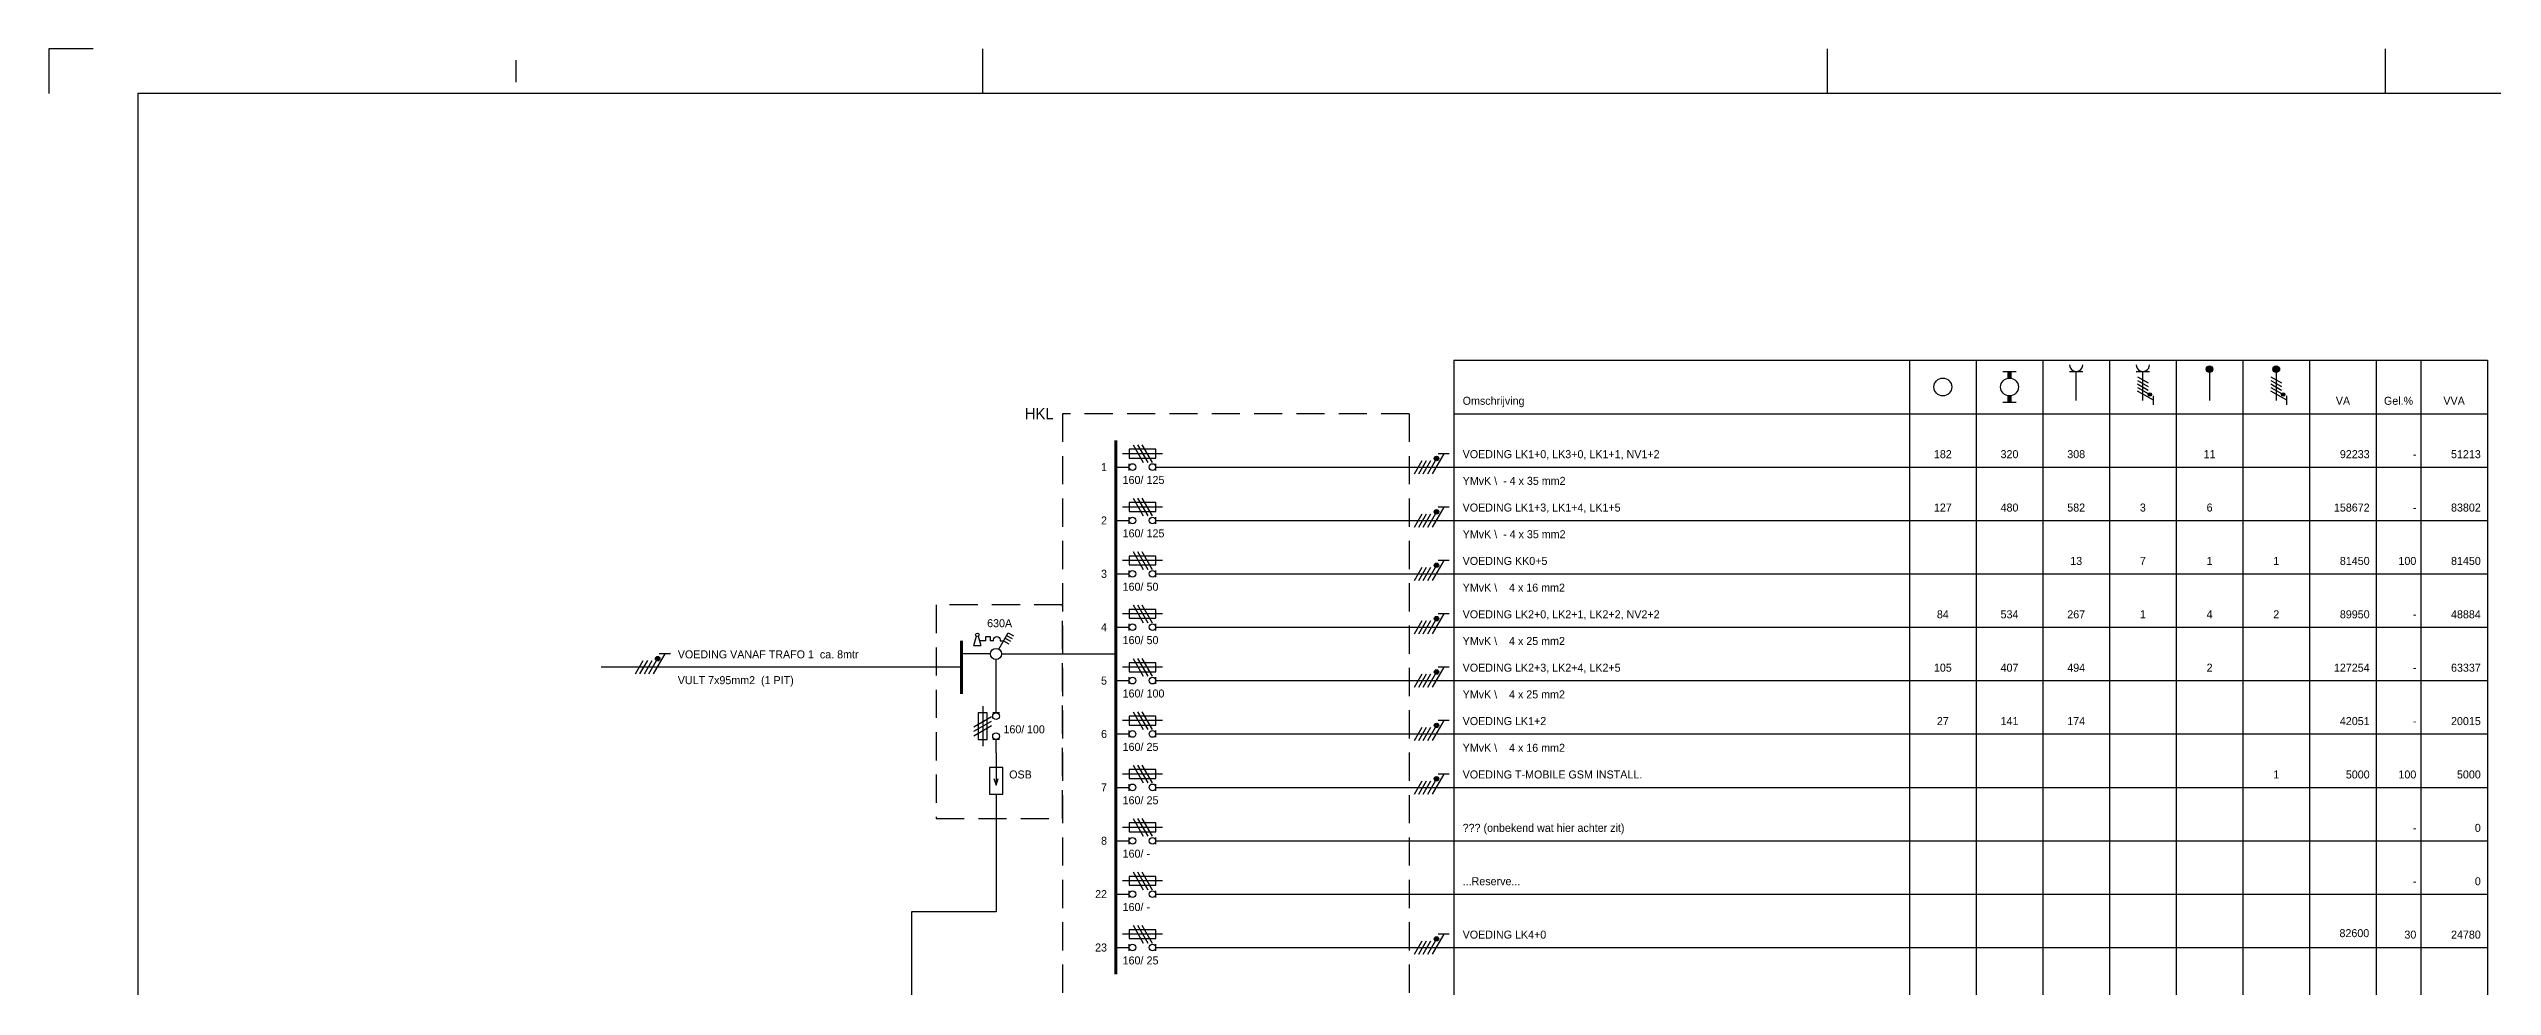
# Model space of a CAD drawing. Header units: millimetres. Extents: x 0 to 841, y 0 to 594.
# Drawn here: x 0 to 550, y 383 to 594 of the extents above; entities that cross this region are included whole.
import ezdxf
from ezdxf.enums import TextEntityAlignment as Align

# ---------------------------------------------------------------- set-up
doc = ezdxf.new("R2010")
doc.units = ezdxf.units.MM
doc.linetypes.add('HIDDEN', pattern=[9.525, 6.35, -3.175])
doc.layers.get('0').update_dxf_attribs({"linetype": 'CONTINUOUS'})
for name, color, linetype in [('00kad018', 1, 'CONTINUOUS'), ('00kad070', 5, 'CONTINUOUS'), ('BL$2----_KADER', 7, 'CONTINUOUS'), ('EL$1----', 3, 'CONTINUOUS'), ('EL$1----_HKL', 3, 'CONTINUOUS'), ('EL6121--', 3, 'CONTINUOUS')]:
    doc.layers.add(name, color=color, linetype=linetype)
doc.styles.add('BURO-018', font='BUROFONT', dxfattribs={"height": 1.8})

# ---------------------------------------------------------------- blocks, each defined once
blk = doc.blocks.new('a1-windesheim-hor')
at = {"layer": '00kad018', "color": 1}
for p, q in [((0, 594), (0, 584)), ((10, 594), (0, 594)), ((210, 594), (210, 584)), ((400, 594), (400, 584)), ((525.5, 594), (525.5, 584)), ((105, 591.5), (105, 586.5))]:
    blk.add_line(p, q, dxfattribs=at)
at = {"layer": '00kad070', "color": 5}
for p, q in [((831, 584), (20, 584)), ((20, 584), (20, 10))]:
    blk.add_line(p, q, dxfattribs=at)
blk = doc.blocks.new('HL3')
at = {"color": 0, "linetype": 'Continuous'}
for p, q in [((-3, 6.98), (-3, 4.48)), ((-3, 5.73), (1.5, 3.13)), ((1.5, 2.13), (-1.5, 3.87)), ((1.5, 1.13), (-1.5, 2.87)), ((1.5, 0.13), (-1.5, 1.87)), ((1.5, -0.87), (-1.5, 0.87))]:
    blk.add_line(p, q, dxfattribs=at)
at = {"color": 0, "linetype": 'Continuous', "const_width": 0.5}
blk.add_lwpolyline([(-1.68, 4.12, 1), (-2.18, 4.12, 1)], format="xyb", close=True, dxfattribs=at)
at = {"color": 0, "linetype": 'Continuous'}
blk.add_circle((-1.93, 4.12), 0.5, dxfattribs=at)
blk = doc.blocks.new('1114A3A')
at = {"color": 0, "linetype": 'Continuous'}
for p, q in [((0.62, 1.08), (2.74, 4.75)), ((1.69, 2.93), (2.9, 2.23)), ((2.04, 3.54), (3.25, 2.84)), ((2.39, 4.14), (3.6, 3.44)), ((2.74, 4.75), (3.95, 4.05))]:
    blk.add_line(p, q, dxfattribs=at)
blk.add_circle((0, 0), 1.25, dxfattribs=at)
at = {"color": 0, "linetype": 'Continuous', "style": 'BURO-018', "flags": 1}
for tag, p in [('E_ID', (0, 0.08)), ('E_MATCODE', (0, -4.92))]:
    blk.add_attdef(tag, p, '', height=1.8, dxfattribs=at)
at = {"color": 0, "linetype": 'Continuous', "style": 'BURO-018'}
blk.add_attdef('E_IGS', text='', height=1.8, dxfattribs=at).set_placement((3, 0.08), align=Align.MIDDLE_LEFT)
blk = doc.blocks.new('020802')
at = {"color": 0, "linetype": 'Continuous'}
for p, q in [((0, 1.5), (-0.5, 1.5)), ((-0.5, -1.5), (0, -1.5))]:
    blk.add_line(p, q, dxfattribs=at)
blk.add_arc((-0.5, 0), 1.5, 90, 270, dxfattribs=at)
at = {"color": 0, "linetype": 'Continuous', "style": 'BURO-018'}
blk.add_attdef('E_ASK1', text='', height=1.8, dxfattribs=at).set_placement((-1, 4), align=Align.RIGHT)
at = {"color": 0, "linetype": 'Continuous', "style": 'BURO-018', "flags": 1}
for tag, p in [('E_ID', (0, 0)), ('E_MATCODE', (0, -3))]:
    blk.add_attdef(tag, p, '', height=1.8, dxfattribs=at)
at = {"color": 0, "linetype": 'Continuous', "style": 'BURO-018'}
blk.add_attdef('E_KODE', text='', height=1.8, dxfattribs=at).set_placement((3, 0), align=Align.MIDDLE_LEFT)
blk.add_attdef('E_ASK2', text='', height=1.8, dxfattribs=at).set_placement((-1, -4), align=Align.TOP_RIGHT)
blk = doc.blocks.new('020801')
at = {"color": 0, "linetype": 'Continuous'}
for p, q in [((0, 1), (-2, 1)), ((-2, 1), (-2, -1)), ((-2, -1), (0, -1))]:
    blk.add_line(p, q, dxfattribs=at)
at = {"color": 0, "linetype": 'Continuous', "style": 'BURO-018'}
blk.add_attdef('E_ASK1', text='', height=1.8, dxfattribs=at).set_placement((-1, 4), align=Align.RIGHT)
at = {"color": 0, "linetype": 'Continuous', "style": 'BURO-018', "flags": 1}
for tag, p in [('E_ID', (0, 0)), ('E_MATCODE', (0, -3))]:
    blk.add_attdef(tag, p, '', height=1.8, dxfattribs=at)
at = {"color": 0, "linetype": 'Continuous', "style": 'BURO-018'}
blk.add_attdef('E_KODE', text='', height=1.8, dxfattribs=at).set_placement((3, 0), align=Align.MIDDLE_LEFT)
blk.add_attdef('E_ASK2', text='', height=1.8, dxfattribs=at).set_placement((-1, -4), align=Align.TOP_RIGHT)
blk = doc.blocks.new('A$C6F290542')
at = {"color": 0, "linetype": 'Continuous'}
for p, q in [((0, 0), (0.74, 2.58)), ((1.26, 2.58), (2, 0)), ((0, 0), (2, 0))]:
    blk.add_line(p, q, dxfattribs=at)
blk.add_circle((1, 3), 0.5, dxfattribs=at)
blk = doc.blocks.new('A$C06D87F14')
at = {"color": 0, "linetype": 'Continuous'}
for p, q in [((6, 3), (0, 3)), ((0, 3), (0, 0)), ((3.5, 2), (2, 1.5)), ((6, 1.5), (2, 1.5)), ((2, 1.5), (3.5, 1)), ((6, 0), (6, 3)), ((0, 0), (6, 0))]:
    blk.add_line(p, q, dxfattribs=at)
blk = doc.blocks.new('L3')
at = {"color": 0, "linetype": 'Continuous'}
for p, q in [((-3, 75.98), (-3, 73.48)), ((-3, 74.73), (1.5, 72.13)), ((1.5, 71.13), (-1.5, 72.87)), ((1.5, 70.13), (-1.5, 71.87)), ((1.5, 69.13), (-1.5, 70.87)), ((1.5, 68.13), (-1.5, 69.87))]:
    blk.add_line(p, q, dxfattribs=at)
at = {"color": 0, "linetype": 'Continuous', "const_width": 0.5}
blk.add_lwpolyline([(-1.68, 73.12, 1), (-2.18, 73.12, 1)], format="xyb", close=True, dxfattribs=at)
at = {"color": 0, "linetype": 'Continuous'}
blk.add_circle((-1.93, 73.12), 0.5, dxfattribs=at)
blk = doc.blocks.new('B17')
at = {"color": 0, "linetype": 'Continuous'}
for p, q in [((0, 9), (0, 21)), ((-5, 5.85), (-1, 8.15)), ((-5, 4.85), (-1, 7.15)), ((-5, 3.85), (-1, 6.15)), ((-4, 9), (-4, 3)), ((-2, 9), (-4, 9)), ((-3, 10.5), (-3, 1.5)), ((-2, 3), (-2, 9)), ((0.75, 9), (-0.75, 9)), ((-4, 3), (-2, 3)), ((0.75, 3), (-0.75, 3)), ((0, 0), (0, 3))]:
    blk.add_line(p, q, dxfattribs=at)
for centre in [(0, 8.25), (0, 3.75)]:
    blk.add_circle(centre, 0.75, dxfattribs=at)
at = {"color": 1, "style": 'BURO-018'}
blk.add_attdef('E_VRIJ1', (-3, 12), '', height=1.8, rotation=90, dxfattribs=at)
at = {"color": 1, "linetype": 'Continuous', "style": 'BURO-018'}
blk.add_attdef('E_IMP', text='', height=1.8, rotation=90, dxfattribs=at).set_placement((2, 6.9), align=Align.TOP_LEFT)
blk.add_attdef('E_IMPH', text='', height=1.8, rotation=90, dxfattribs=at).set_placement((2, 6.2), align=Align.TOP_RIGHT)
blk = doc.blocks.new('m1')
at = {"color": 0, "linetype": 'Continuous'}
blk.add_line((0, 21), (0, 33), dxfattribs=at)
blk = doc.blocks.new('b1s')
at = {"color": 0, "linetype": 'Continuous'}
blk.add_line((0, 33), (0, 54), dxfattribs=at)
blk = doc.blocks.new('m1s')
at = {"color": 0, "linetype": 'Continuous'}
blk.add_line((0, 54), (0, 66), dxfattribs=at)
blk = doc.blocks.new('KOLNR3')
at = {"color": 0, "linetype": 'Continuous'}
blk.add_circle((0, 0), 2, dxfattribs=at)
blk = doc.blocks.new('KOLNR5')
at = {"color": 0, "linetype": 'Continuous'}
for p, q in [((-3.5, -1.5), (-3.5, 1.5)), ((3.5, 1.5), (3.5, -1.5))]:
    blk.add_line(p, q, dxfattribs=at)
at = {"color": 0, "linetype": 'Continuous', "const_width": 1}
for points in [[(-2, 0), (-3.5, 0)], [(2, 0), (3.5, 0)]]:
    blk.add_lwpolyline(points, dxfattribs=at)
at = {"color": 0, "linetype": 'Continuous'}
blk.add_circle((0, 0), 2, dxfattribs=at)
blk = doc.blocks.new('KOLNR6')
at = {"color": 0, "linetype": 'Continuous'}
for p, q in [((-3.5, -1.5), (-3.5, 1.5)), ((3, 0), (-3.5, 0))]:
    blk.add_line(p, q, dxfattribs=at)
blk.add_arc((-5, 0), 1.5, 270, 90, dxfattribs=at)
blk = doc.blocks.new('KOLNR7')
at = {"color": 0, "linetype": 'Continuous'}
for p, q in [((-3.5, -1.5), (-3.5, 1.5)), ((3, 0), (-3.5, 0)), ((-2.29, -1.2), (-0.91, 1.2)), ((-1.49, -1.2), (-0.11, 1.2)), ((-0.69, -1.2), (0.69, 1.2)), ((0.11, -1.2), (1.49, 1.2)), ((2.99, 2.4), (0.91, -1.2)), ((3.99, 2.4), (1.99, 2.4))]:
    blk.add_line(p, q, dxfattribs=at)
at = {"color": 0, "linetype": 'Continuous', "const_width": 0.4}
blk.add_lwpolyline([(1.69, 1.35, 1), (1.69, 1.75, 1)], format="xyb", close=True, dxfattribs=at)
at = {"color": 0, "linetype": 'Continuous'}
blk.add_circle((1.69, 1.55), 0.4, dxfattribs=at)
blk.add_arc((-5, 0), 1.5, 270, 90, dxfattribs=at)
blk = doc.blocks.new('KOLNR8')
at = {"color": 0, "linetype": 'Continuous'}
blk.add_line((-4, 0), (3, 0), dxfattribs=at)
at = {"color": 0, "linetype": 'Continuous', "const_width": 0.75}
blk.add_lwpolyline([(-4, -0.375, 1), (-4, 0.375, 1)], format="xyb", close=True, dxfattribs=at)
at = {"color": 0, "linetype": 'Continuous'}
blk.add_circle((-4, 0), 0.75, dxfattribs=at)
blk = doc.blocks.new('KOLNR9')
at = {"color": 0, "linetype": 'Continuous'}
for p, q in [((-4, 0), (3, 0)), ((-2.29, -1.2), (-0.91, 1.2)), ((-1.49, -1.2), (-0.11, 1.2)), ((-0.69, -1.2), (0.69, 1.2)), ((0.11, -1.2), (1.49, 1.2)), ((2.99, 2.4), (0.91, -1.2)), ((3.99, 2.4), (1.99, 2.4))]:
    blk.add_line(p, q, dxfattribs=at)
for points, const_width in [([(-4, -0.38, 1), (-4, 0.38, 1)], 0.75), ([(1.69, 1.35, 1), (1.69, 1.75, 1)], 0.4)]:
    blk.add_lwpolyline(points, format="xyb", close=True, dxfattribs=dict(at, const_width=const_width))
for centre, radius in [((-4, 0), 0.75), ((1.69, 1.55), 0.4)]:
    blk.add_circle(centre, radius, dxfattribs=at)

msp = doc.modelspace()

# ---------------------------------------------------------------- linework, layer by layer
at = {"layer": 'EL$1----'}
for p, q in [((211.79, 458), (205.29, 458)), ((210.73, 460.93), (209.34, 460.93)), ((212.48, 460.93), (211.73, 460.93)), ((213.98, 460.93), (214.73, 460.93)), ((213.04, 426.5), (213.04, 400)), ((213.04, 400), (194, 400)), ((194, 400), (194, 314))]:
    msp.add_line(p, q, dxfattribs=at)
at = {"layer": 'EL$1----', "ltscale": 0.2}
for p, q in [((214.29, 458), (240, 458)), ((205.29, 455), (124.24, 455))]:
    msp.add_line(p, q, dxfattribs=at)
at = {"layer": 'EL$1----', "color": 1, "linetype": 'HIDDEN'}
msp.add_lwpolyline([(228, 469), (199.54, 469), (199.54, 421), (228, 421)], close=True, dxfattribs=at)
at = {"layer": 'EL$1----', "ltscale": 0.2, "const_width": 0.7}
msp.add_lwpolyline([(205.29, 449), (205.29, 461)], dxfattribs=at)
at = {"layer": 'EL$1----_HKL', "color": 1}
for p, q in [((316, 524), (316, 152)), ((316, 524), (548.5, 524)), ((418.5, 524), (418.5, 152)), ((433.5, 524), (433.5, 152)), ((448.5, 524), (448.5, 152)), ((463.5, 524), (463.5, 152)), ((478.5, 524), (478.5, 152)), ((493.5, 524), (493.5, 152)), ((508.5, 524), (508.5, 152)), ((523.5, 524), (523.5, 152)), ((533.5, 524), (533.5, 152)), ((548.5, 524), (548.5, 152)), ((316, 512), (548.5, 512))]:
    msp.add_line(p, q, dxfattribs=at)
at = {"layer": 'EL$1----_HKL', "color": 1, "linetype": 'HIDDEN'}
for p, q in [((228, 512), (228, 152)), ((306, 512), (228, 512)), ((306, 512), (306, 152))]:
    msp.add_line(p, q, dxfattribs=at)
at = {"layer": 'EL$1----_HKL'}
for p, q in [((306, 500), (548.5, 500)), ((306, 488), (548.5, 488)), ((306, 476), (548.5, 476)), ((306, 464), (548.5, 464)), ((306, 452), (548.5, 452)), ((306, 440), (548.5, 440)), ((306, 428), (548.5, 428)), ((306, 416), (548.5, 416)), ((306, 404), (548.5, 404)), ((306, 392), (548.5, 392))]:
    msp.add_line(p, q, dxfattribs=at)
for points in [[(240, 494, 0.7, 0.7, 0), (240, 506, 0.7, 0.7, 0)], [(240, 482, 0.7, 0.7, 0), (240, 494, 0.7, 0.7, 0)], [(240, 470, 0.7, 0.7, 0), (240, 482, 0.7, 0.7, 0)], [(240, 458, 0.7, 0.7, 0), (240, 470, 0.7, 0.7, 0)], [(240, 446, 0.7, 0.7, 0), (240, 458, 0.7, 0.7, 0)], [(240, 434, 0.7, 0.7, 0), (240, 446, 0.7, 0.7, 0)], [(240, 422, 0.7, 0.7, 0), (240, 434, 0.7, 0.7, 0)], [(240, 410, 0.7, 0.7, 0), (240, 422, 0.7, 0.7, 0)], [(240, 398, 0.7, 0.7, 0), (240, 410, 0.7, 0.7, 0)], [(240, 386, 0.7, 0.7, 0), (240, 398, 0.7, 0.7, 0)]]:
    msp.add_lwpolyline(points, format="xyseb", dxfattribs=at)
at = {"layer": 'EL6121--'}
msp.add_line((213.04, 435.75), (213.04, 432.5), dxfattribs=at)

# ---------------------------------------------------------------- block references
at = {"layer": 'BL$2----_KADER'}
msp.add_blockref('a1-windesheim-hor', (0, 0), dxfattribs=at)
at = {"layer": 'EL$1----', "rotation": 270}
for p in [(239, 500), (239, 488), (239, 476), (239, 464), (239, 452), (239, 440), (239, 428), (239, 392)]:
    msp.add_blockref('L3', p, dxfattribs=at)
at = {"layer": 'EL$1----', "xscale": 0.792, "yscale": 0.792, "zscale": 0.792}
msp.add_blockref('A$C6F290542', (208.05, 459.91), dxfattribs=at)
at = {"layer": 'EL$1----', "xscale": -0.5, "yscale": 0.5, "zscale": 0.5, "rotation": 90}
for name, p in [('020801', (211.23, 460.93)), ('020802', (213.23, 460.93))]:
    msp.add_blockref(name, p, dxfattribs=at)
at = {"layer": 'EL$1----'}
ref = msp.add_blockref('1114A3A', (213.04, 458), dxfattribs=at)
ref.add_attrib('E_IGS', '630A', dxfattribs={"layer": '0', "color": 1, "linetype": 'Continuous', "height": 1.8, "style": 'BURO-018'}).set_placement((211.04, 464.9), align=Align.MIDDLE_LEFT)
at = {"layer": 'EL$1----', "ltscale": 0.2, "rotation": 270}
msp.add_blockref('HL3', (132.82, 455), dxfattribs=at)
at = {"layer": 'EL$1----'}
ref = msp.add_blockref('B17', (213.04, 435.75), dxfattribs=at)
ref.add_attrib('E_IMPH', '160/', dxfattribs={"layer": '0', "color": 1, "linetype": 'Continuous', "height": 1.8, "style": 'BURO-018'}).set_placement((219.4, 441.95), align=Align.TOP_RIGHT)
ref.add_attrib('E_IMP', '100', dxfattribs={"layer": '0', "color": 1, "linetype": 'Continuous', "height": 1.8, "style": 'BURO-018'}).set_placement((220, 441.94), align=Align.TOP_LEFT)
at = {"layer": 'EL$1----_HKL', "rotation": 270}
for name, p in [('KOLNR6', (456, 518)), ('KOLNR7', (471, 518)), ('KOLNR8', (486, 518)), ('KOLNR9', (501, 518)), ('KOLNR3', (426, 518)), ('KOLNR5', (441, 518)), ('m1', (240, 500)), ('b1s', (240, 500)), ('m1s', (240, 500)), ('m1', (240, 488)), ('b1s', (240, 488)), ('m1s', (240, 488)), ('m1', (240, 476)), ('b1s', (240, 476)), ('m1s', (240, 476)), ('m1', (240, 464)), ('b1s', (240, 464)), ('m1s', (240, 464)), ('m1', (240, 452)), ('b1s', (240, 452)), ('m1s', (240, 452)), ('m1', (240, 440)), ('b1s', (240, 440)), ('m1s', (240, 440)), ('m1', (240, 428)), ('b1s', (240, 428)), ('m1s', (240, 428)), ('m1', (240, 416)), ('b1s', (240, 416)), ('m1s', (240, 416)), ('m1', (240, 404)), ('b1s', (240, 404)), ('m1s', (240, 404)), ('m1', (240, 392)), ('b1s', (240, 392)), ('m1s', (240, 392))]:
    msp.add_blockref(name, p, dxfattribs=at)
for p, values in [((240, 500), {'E_IMPH': '160/', 'E_IMP': '125'}), ((240, 488), {'E_IMPH': '160/', 'E_IMP': '125'}), ((240, 476), {'E_IMPH': '160/', 'E_IMP': '50'}), ((240, 464), {'E_IMPH': '160/', 'E_IMP': '50'}), ((240, 452), {'E_IMPH': '160/', 'E_IMP': '100'}), ((240, 440), {'E_IMPH': '160/', 'E_IMP': '25'}), ((240, 428), {'E_IMPH': '160/', 'E_IMP': '25'}), ((240, 416), {'E_IMPH': '160/', 'E_IMP': '-'}), ((240, 404), {'E_IMPH': '160/', 'E_IMP': '-'}), ((240, 392), {'E_IMPH': '160/', 'E_IMP': '25'})]:
    msp.add_blockref('B17', p, dxfattribs=at).add_auto_attribs(values)
at = {"layer": 'EL6121--', "rotation": 90}
msp.add_blockref('A$C06D87F14', (214.54, 426.5), dxfattribs=at)

# ---------------------------------------------------------------- texts
at = {"layer": 'EL$1----', "color": 1, "linetype": 'Continuous', "ltscale": 0.2, "style": 'BURO-018'}
msp.add_text('VOEDING VANAF TRAFO 1  ca. 8mtr', height=1.8, dxfattribs=at).set_placement((141.46, 457))
msp.add_text('VULT 7x95mm2  (1 PIT)', height=1.8, dxfattribs=at).set_placement((141.46, 453), align=Align.TOP_LEFT)
at = {"layer": 'EL$1----', "color": 1, "style": 'BURO-018'}
msp.add_text('OSB', height=1.8, dxfattribs=at).set_placement((216, 430))
at = {"layer": 'EL$1----_HKL', "color": 2, "style": 'BURO-018'}
msp.add_text('HKL', height=2.5, dxfattribs=at).set_placement((226, 512), align=Align.MIDDLE_RIGHT)
at = {"layer": 'EL$1----_HKL', "color": 1, "style": 'BURO-018'}
for s, p in [('Omschrijving', (318, 514)), ('VOEDING LK1+0, LK3+0, LK1+1, NV1+2', (318, 502)), ('YMvK \\  - 4 x 35 mm2', (318, 496)), ('VOEDING LK1+3, LK1+4, LK1+5', (318, 490)), ('YMvK \\  - 4 x 35 mm2', (318, 484)), ('VOEDING KK0+5', (318, 478)), ('YMvK \\    4 x 16 mm2', (318, 472)), ('VOEDING LK2+0, LK2+1, LK2+2, NV2+2', (318, 466)), ('YMvK \\    4 x 25 mm2', (318, 460)), ('VOEDING LK2+3, LK2+4, LK2+5', (318, 454)), ('YMvK \\    4 x 25 mm2', (318, 448)), ('VOEDING LK1+2', (318, 442)), ('YMvK \\    4 x 16 mm2', (318, 436)), ('VOEDING T-MOBILE GSM INSTALL.', (318, 430)), ('??? (onbekend wat hier achter zit)', (318, 418)), ('...Reserve...', (318, 406)), ('VOEDING LK4+0', (318, 394))]:
    msp.add_text(s, height=1.8, dxfattribs=at).set_placement(p)
for s, p in [('VA', (516, 514)), ('Gel.%', (528.5, 514)), ('VVA', (541, 514)), ('182', (426, 502)), ('320', (441, 502)), ('308', (456, 502)), ('11', (486, 502)), ('127', (426, 490)), ('480', (441, 490)), ('582', (456, 490)), ('3', (471, 490)), ('6', (486, 490)), ('13', (456, 478)), ('7', (471, 478)), ('1', (486, 478)), ('1', (501, 478)), ('84', (426, 466)), ('534', (441, 466)), ('267', (456, 466)), ('1', (471, 466)), ('4', (486, 466)), ('2', (501, 466)), ('105', (426, 454)), ('407', (441, 454)), ('494', (456, 454)), ('2', (486, 454)), ('27', (426, 442)), ('141', (441, 442)), ('174', (456, 442)), ('1', (501, 430))]:
    msp.add_text(s, height=1.8, dxfattribs=at).set_placement(p, align=Align.CENTER)
for s, p in [('1', (238, 500)), ('2', (238, 488)), ('3', (238, 476)), ('4', (238, 464)), ('5', (238, 452)), ('6', (238, 440)), ('7', (238, 428)), ('8', (238, 416)), ('22', (238, 404)), ('23', (238, 392))]:
    msp.add_text(s, height=1.8, dxfattribs=at).set_placement(p, align=Align.MIDDLE_RIGHT)
for s, p in [('92233', (522, 502)), ('-', (532.5, 502)), ('51213', (547, 502)), ('158672', (522, 490)), ('-', (532.5, 490)), ('83802', (547, 490)), ('81450', (522, 478)), ('100', (532.5, 478)), ('81450', (547, 478)), ('89950', (522, 466)), ('48884', (547, 466)), ('-', (532.5, 466)), ('127254', (522, 454)), ('-', (532.5, 454)), ('63337', (547, 454)), ('42051', (522, 442)), ('-', (532.5, 442)), ('20015', (547, 442)), ('5000', (522, 430)), ('100', (532.5, 430)), ('100', (532.5, 430)), ('5000', (547, 430)), ('-', (532.5, 418)), ('0', (547, 418)), ('-', (532.5, 406)), ('0', (547, 406)), ('82600', (521.91, 394.33)), ('30', (532.5, 394)), ('24780', (547, 394))]:
    msp.add_text(s, height=1.8, dxfattribs=at).set_placement(p, align=Align.RIGHT)

doc.saveas('drawing.dxf')
